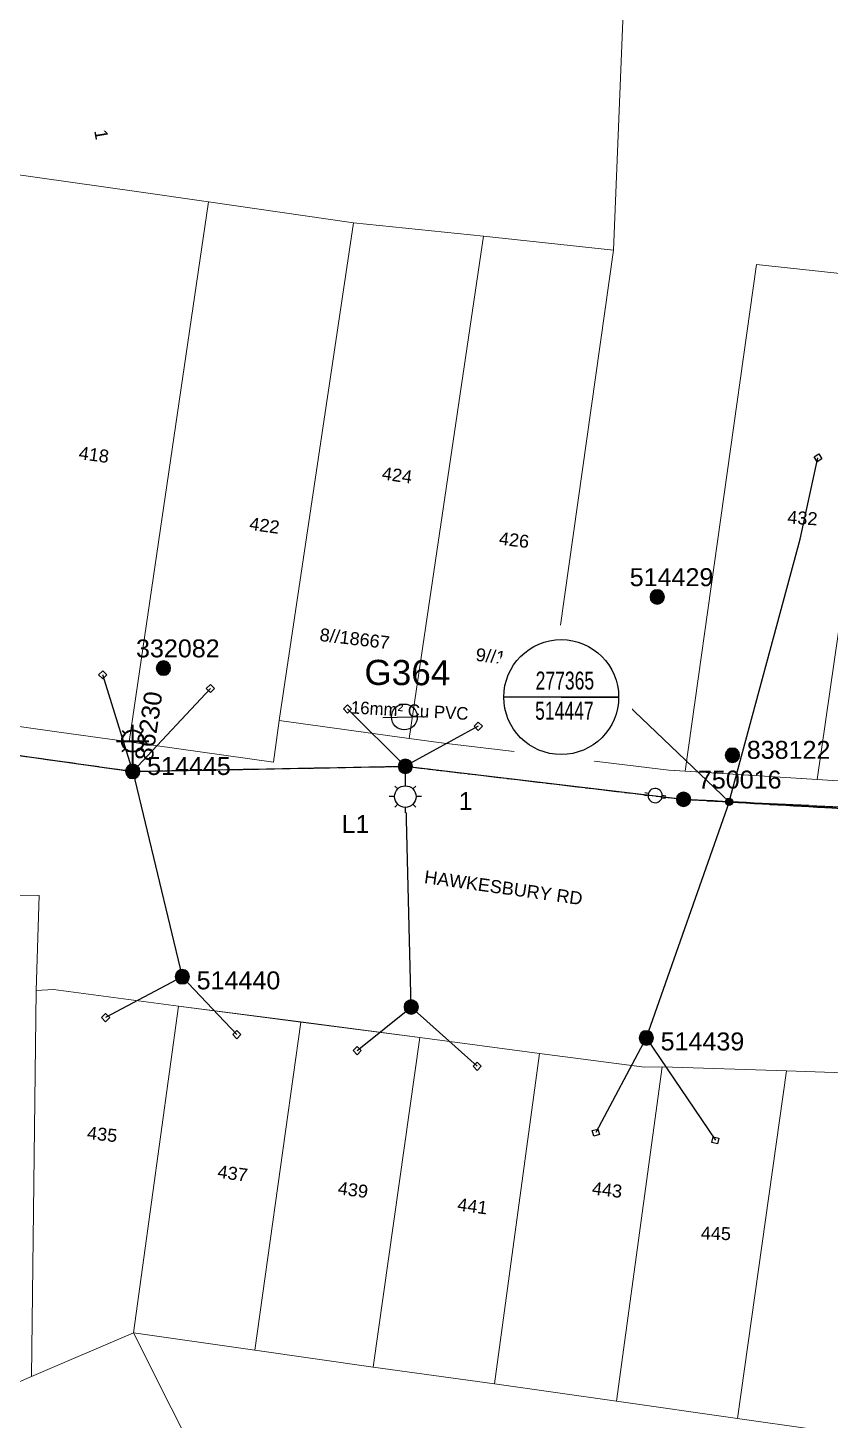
# Model space of a CAD drawing. Header units: metres. Extents: x 277939 to 278915, y 6271322 to 6272042.
# Drawn here: x 278440.7 to 278552.5, y 6271557.5 to 6271751.4 of the extents above; entities that cross this region are included whole.
import ezdxf
from ezdxf.enums import TextEntityAlignment as Align

# ---------------------------------------------------------------- set-up
doc = ezdxf.new("R2010")
doc.units = ezdxf.units.M
doc.linetypes.add('Cable Exist OH', pattern=[1, 1, 0])
doc.layers.get('0').update_dxf_attribs({"color": 6})
for name, color, linetype, lineweight in [('Cadastre Land Parcels_SP_EXT', 9, 'Continuous', 5), ('Cadastre Road Names_SP_HV_LV_SL_EXT', 9, 'Continuous', 5), ('Cadastre Roads_SP_EXT', 9, 'Continuous', 5)]:
    doc.layers.add(name, color=color, linetype=linetype, lineweight=lineweight)
for name, color, linetype in [('Equip_LV_EXT', 7, 'Continuous'), ('Equip_SP_HV_EXT', 7, 'Continuous'), ('Equip_SP_LV_EXT', 7, 'Continuous'), ('Equip_SP_SL_EXT', 7, 'Continuous'), ('Equip_SP_SL_NEW', 2, 'Continuous'), ('Mains_HV_EXT', 7, 'Continuous'), ('Mains_LV_EXT', 7, 'Continuous'), ('Mains_SL_EXT', 7, 'Continuous'), ('NOTES_SL_EXT', 7, 'Continuous'), ('Notes_SL_MISC', 7, 'Continuous'), ('OH_Details_SP_MISC', 7, 'Continuous'), ('Services_SP_EXT', 7, 'Continuous'), ('SupportsOH_SP_TR_HV_LV_SL_EXT', 7, 'Continuous')]:
    doc.layers.add(name, color=color, linetype=linetype)
doc.styles.add('HVSW_LABEL', font='arial.ttf')
doc.styles.add('iecARIAL', font='arial.ttf', dxfattribs={"height": 2})
doc.styles.add('POLE_LABEL', font='arial.ttf')
doc.styles.add('SL_LABEL', font='arial.ttf')
doc.styles.get("Standard").update_dxf_attribs({"font": 'arial.ttf'})

# ---------------------------------------------------------------- blocks, each defined once
blk = doc.blocks.new('LV_OH_LINKS_OPEN_EXT')
for p, q in [((-0.17, 4.97), (-0.17, 5.46)), ((0.17, 4.97), (0.17, 5.46)), ((-0.17, 3), (-0.17, 2.5)), ((0.17, 3), (0.17, 2.5))]:
    blk.add_line(p, q)
blk.add_lwpolyline([(0, 2.99, 1), (0, 4.98, 1)], format="xyb", close=True)
at = {"flags": 9}
for tag, p in [('ACTUAL_STATUS', (0, 0)), ('CONSTRUCTED_VOLTAGE', (0, -0.2)), ('OPERATING_VOLTAGE', (0, -0.6)), ('ORIENTATION', (0, -0.8)), ('OWNED_BY', (0, -1)), ('STATE', (0, -1.2)), ('SWITCH_TYPE', (0, -1.4)), ('NO_PHASES', (0, -0.4)), ('USAGE', (0, -1.6)), ('LEGEND', (0, -1.8)), ('NOTES', (0, -2))]:
    blk.add_attdef(tag, text='', height=0.2, dxfattribs=at).set_placement(p, align=Align.MIDDLE_LEFT)
at = {"flags": 1}
blk.add_attdef('Z', (0, 0), '', height=0.2, dxfattribs=at)
blk = doc.blocks.new('SL_LANTERN_EXT')
at = {"lineweight": 40}
for p, q in [((0, 1.97), (0, 6.47)), ((-2.25, 4.22), (2.25, 4.22)), ((-1.46, 5.68), (-1.06, 5.28)), ((1.46, 5.68), (1.06, 5.28)), ((-1.46, 2.76), (-1.06, 3.16)), ((0, 0), (0, 2.72)), ((1.46, 2.76), (1.06, 3.16))]:
    blk.add_line(p, q, dxfattribs=at)
blk.add_circle((0, 4.22), 1.5, dxfattribs=at)
at = {"style": 'iecARIAL', "flags": 8}
blk.add_attdef('ASSET_NUM', (1.5, 1.5), '', height=2.5, dxfattribs=at)
for tag, p, height, flags in [('OPERATING_VOLTAGE', (0.98, -1.65), 0.2, 9), ('ORIENTATION', (0.98, -1.85), 0.2, 9), ('OWNED_BY', (0.98, -2.05), 0.2, 9), ('CONSTRUCTED_VOLTAGE', (0.98, -0.65), 0.2, 9), ('CONTROL_TYPE', (0.98, -0.85), 0.2, 9), ('LANTERN_PURPOSE', (0.98, -1.05), 0.2, 9), ('LANTERN_TYPE', (0.98, -1.25), 0.2, 9), ('NO_PHASES', (0.98, -1.45), 0.2, 9), ('LNUMBER', (2.18, -3.25), 2.5, 8), ('STATE', (0.98, -2.25), 0.2, 9), ('USAGE', (0.98, -2.45), 0.2, 9), ('CEXIST', (0.98, -2.65), 0.2, 9), ('CNEW', (0.98, -2.85), 0.2, 9), ('CNUMBER', (0.98, -3.05), 0.2, 9), ('CREMOVE', (0.98, -3.25), 0.2, 9), ('CREPLACE', (0.98, -3.45), 0.2, 9), ('LKINGHEIGHT', (0.98, -3.65), 0.2, 9), ('LBRACKET', (0.98, -3.85), 0.2, 9), ('LBRACKETVOCAB', (0.98, -4.05), 0.2, 9), ('LCATEGORY', (0.98, -4.25), 0.2, 9), ('LCHARGE1', (0.98, -4.45), 0.2, 9), ('LCHARGE1PERCENT', (0.98, -4.65), 0.2, 9), ('LCHARGE2', (0.98, -4.85), 0.2, 9), ('LCHARGE2PERCENT', (0.98, -5.05), 0.2, 9), ('LCHARGE3', (0.98, -5.25), 0.2, 9), ('LCHARGE3PERCENT', (0.98, -5.45), 0.2, 9), ('LEXIST', (0.98, -5.65), 0.2, 9), ('LLAMP', (0.98, -5.85), 0.2, 9), ('LLAMPVOCAB', (0.98, -6.05), 0.2, 9), ('LMAST', (0.98, -6.25), 0.2, 9), ('LMASTVOCAB', (0.98, -6.45), 0.2, 9), ('LNEW', (0.98, -6.65), 0.2, 9), ('LANTNUMBER', (0.98, -6.85), 0.2, 9), ('LOUTREACH', (0.98, -7.25), 0.2, 9), ('LOUTREACHVOCAB', (0.98, -7.45), 0.2, 9), ('LRATECODE', (0.98, -7.65), 0.2, 9), ('LREMOVE', (0.98, -7.85), 0.2, 9), ('STREETNAME', (0.98, -9.25), 0.2, 9), ('SUBURB', (0.98, -9.45), 0.2, 1), ('LREPLACE', (0.98, -8.05), 0.2, 9), ('LTYPE', (0.98, -8.25), 0.2, 9), ('LTYPEVOCAB', (0.98, -8.45), 0.2, 9), ('LEGEND', (0.98, -8.65), 0.2, 9), ('LOCATION', (0.98, -8.85), 0.2, 9), ('NOTES', (0.98, -9.05), 0.2, 9)]:
    blk.add_attdef(tag, p, '', height=height, dxfattribs=dict(flags=flags))
blk = doc.blocks.new('CCP_EXT')
at = {"flags": 9}
for tag, p in [('STATE', (0, -1.8)), ('NOTES', (0, -2))]:
    blk.add_attdef(tag, text='', height=0.2, dxfattribs=at).set_placement(p, align=Align.MIDDLE_LEFT)
blk.add_wipeout([(0, 0.57), (0.57, 0), (0, -0.57), (-0.57, 0)])
blk.add_lwpolyline([(-0.57, 0), (0, 0.57), (0.57, 0), (0, -0.57), (-0.57, 0)])
at = {"flags": 1}
blk.add_attdef('Z', (0, 0), '', height=0.2, dxfattribs=at)
at = {"flags": 9}
for tag, p in [('CCP_TYPE', (0, 0)), ('CONSTRUCTED_VOLTAGE', (0, -0.2)), ('OPERATING_VOLTAGE', (0, -0.6)), ('ORIENTATION', (0, -0.8)), ('OWNED_BY', (0, -1)), ('NO_PHASES', (0, -0.4)), ('USAGE', (0, -1.2)), ('LEGEND', (0, -1.4)), ('LIFE_SUPPORT', (0, -1.6))]:
    blk.add_attdef(tag, text='', height=0.2, dxfattribs=at).set_placement(p, align=Align.MIDDLE_LEFT)
blk = doc.blocks.new('POLE_EXT')
blk.add_hatch(color=256).paths.add_polyline_path([(-1, 0, 1), (1, 0, 1)])
blk.add_lwpolyline([(-1, 0, 1), (1, 0, 1)], format="xyb", close=True)
for tag, height, flags, p in [('pNumber', 2.5, 8, (-17.84, 2.07)), ('OWNED_BY', 0.2, 9, (1.35, -0.4)), ('SPECIAL_USE', 0.2, 9, (1.35, -0.8)), ('STATE', 0.2, 9, (1.35, -1)), ('cLV', 0.2, 9, (1.35, -1.4)), ('hDepth', 0.2, 9, (1.35, -1.6)), ('hDia', 0.2, 9, (1.35, -1.8)), ('cHV', 0.2, 9, (1.35, -2)), ('PARENT', 0.2, 9, (1.35, -0.6)), ('USAGE', 0.2, 9, (1.35, -1.2)), ('cLinedev', 0.2, 9, (1.35, -3.4)), ('pExisting', 0.2, 9, (1.35, -3.8)), ('LBRACKET', 0.2, 9, (1.35, -2.2)), ('LExisting', 0.2, 9, (1.35, -2.4)), ('LANTNUMBER', 0.2, 9, (1.35, -2.6)), ('LOther', 0.2, 9, (1.35, -2.8)), ('LRemove', 0.2, 9, (1.35, -3)), ('LEGEND', 0.2, 9, (1.35, -3.2)), ('LOCATION', 0.2, 9, (1.35, -3.6)), ('pFooting', 0.2, 9, (1.35, -4.4)), ('pNew', 0.2, 9, (1.35, -4.6)), ('pRelocate', 0.2, 9, (1.35, -5)), ('pRemove', 0.2, 9, (1.35, -5.2)), ('pReplace', 0.2, 9, (1.35, -5.4)), ('pStay', 0.2, 9, (1.35, -5.6)), ('pType', 0.2, 9, (1.35, -5.8)), ('PFNUMBER', 0.2, 9, (1.35, -4)), ('NEWPFNUMBER', 0.2, 9, (1.35, -4.2)), ('cspan', 0.2, 9, (1.35, -6)), ('STREETNAME', 0.2, 9, (1.35, -6.2)), ('SUBURB', 0.2, 9, (1.35, -6.4)), ('OPERATED_BY', 0.2, 9, (1.36, -7.01)), ('NOTES', 0.2, 9, (1.35, -6.6)), ('MAINTAINED_BY', 0.2, 9, (1.36, -6.81))]:
    blk.add_attdef(tag, text='', height=height, dxfattribs=dict(flags=flags)).set_placement(p, align=Align.MIDDLE_LEFT)
at = {"style": 'POLE_LABEL'}
for tag, height, flags, p in [('ASSET_NUM', 2.5, 8, (2, 2)), ('STRUCTURE_PLANT_NUMBER', 0.2, 9, (1.35, 0.03)), ('STREET_CODE', 0.2, 9, (1.35, -0.2))]:
    blk.add_attdef(tag, text='', height=height, dxfattribs=dict(at, flags=flags)).set_placement(p, align=Align.MIDDLE_LEFT)
at = {"flags": 1}
blk.add_attdef('Z', (1.35, -7.33), '', height=0.2, dxfattribs=at)
blk = doc.blocks.new('HV_ABS_CLOSED_EXT')
blk.add_line((-3, 6.87), (3, 6.87))
blk.add_circle((0, 6.87), 1.8)
at = {"style": 'HVSW_LABEL'}
for tag, height, flags, p in [('ASSET_NUM', 3.5, 8, (2, 2)), ('STREET_CODE', 0.2, 9, (0, -0.2))]:
    blk.add_attdef(tag, text='', height=height, dxfattribs=dict(at, flags=flags)).set_placement(p, align=Align.MIDDLE_LEFT)
at = {"flags": 1}
blk.add_attdef('Z', (0, 0), '', height=0.2, dxfattribs=at)
at = {"flags": 9}
for tag, p in [('ACTUAL_STATUS', (0, -0.4)), ('CONSTRUCTED_VOLTAGE', (0, -0.6)), ('OPERATING_VOLTAGE', (0, -1)), ('ORIENTATION', (0, -1.2)), ('OWNED_BY', (0, -1.4)), ('STATE', (0, -1.6)), ('SWITCH_TYPE', (0, -1.8)), ('NO_PHASES', (0, -0.8)), ('USAGE', (0, -2)), ('STREETNAME', (0, -2.6)), ('SUBURB', (0, -2.8)), ('LEGEND', (0, -2.2)), ('LOCATION', (0, -2.4)), ('NOTES', (0, -3))]:
    blk.add_attdef(tag, text='', height=0.2, dxfattribs=at).set_placement(p, align=Align.MIDDLE_LEFT)
blk = doc.blocks.new('CONNECTOR_NODE_EXT')
h = blk.add_hatch(color=256)
edge = h.paths.add_edge_path()
edge.add_arc((0, 0), 0.5, 0, 360)
blk.add_circle((0, 0), 0.5)
at = {"flags": 1}
blk.add_attdef('Z', (0, 0), '', height=0.2, dxfattribs=at)
at = {"flags": 9}
for tag, p in [('CONNECTOR_TYPE', (0, 0)), ('CONSTRUCTED_VOLTAGE', (0, -0.2)), ('OPERATING_VOLTAGE', (0, -0.6)), ('ORIENTATION', (0, -0.8)), ('SUBTYPE', (0, -1)), ('NO_PHASES', (0, -0.4)), ('USAGE', (0, -1.2)), ('NOTES', (0, -1.4))]:
    blk.add_attdef(tag, text='', height=0.2, dxfattribs=at).set_placement(p, align=Align.MIDDLE_LEFT)
blk = doc.blocks.new('SL_LANTERN_NEW')
blk.add_line((0, 0), (0, 0))
for tag, p, flags in [('Z', (0, 0), 1), ('OPERATED_BY', (0, -9.61), 9)]:
    blk.add_attdef(tag, p, '', height=0.2, dxfattribs=dict(flags=flags))
at = {"style": 'SL_LABEL', "flags": 9}
blk.add_attdef('STREET_CODE', text='', height=0.2, dxfattribs=at).set_placement((0, -0.2), align=Align.MIDDLE_LEFT)
for tag, height, flags, p in [('CONSTRUCTED_VOLTAGE', 0.2, 9, (0, -0.4)), ('CONTROL_TYPE', 0.2, 9, (0, -0.6)), ('OPERATING_VOLTAGE', 0.2, 9, (0, -1.4)), ('ORIENTATION', 0.2, 9, (0, -1.6)), ('OWNED_BY', 0.2, 9, (0, -1.8)), ('STATE', 0.2, 9, (0, -2)), ('LANTERN_PURPOSE', 0.2, 9, (0, -0.8)), ('LANTERN_TYPE', 0.2, 9, (0, -1)), ('NO_PHASES', 0.2, 9, (0, -1.2)), ('LNUMBER', 2.5, 8, (1.2, -2.8)), ('CEXIST', 0.2, 9, (0, -2.4)), ('CNEW', 0.2, 9, (0, -2.6)), ('CNUMBER', 0.2, 9, (0, -2.8)), ('CREMOVE', 0.2, 9, (0, -3)), ('CREPLACE', 0.2, 9, (0, -3.2)), ('USAGE', 0.2, 9, (0, -2.2)), ('LKINGHEIGHT', 0.2, 9, (0, -3.4)), ('LBRACKET', 0.2, 9, (0, -3.6)), ('LBRACKETVOCAB', 0.2, 9, (0, -3.8)), ('LCATEGORY', 0.2, 9, (0, -4)), ('LCHARGE1', 0.2, 9, (0, -4.2)), ('LCHARGE1PERCENT', 0.2, 9, (0, -4.4)), ('LCHARGE2', 0.2, 9, (0, -4.6)), ('LCHARGE2PERCENT', 0.2, 9, (0, -4.8)), ('LCHARGE3', 0.2, 9, (0, -5)), ('LCHARGE3PERCENT', 0.2, 9, (0, -5.2)), ('LEXIST', 0.2, 9, (0, -5.4)), ('LLAMP', 0.2, 9, (0, -5.6)), ('LLAMPVOCAB', 0.2, 9, (0, -5.8)), ('LMAST', 0.2, 9, (0, -6)), ('LMASTVOCAB', 0.2, 9, (0, -6.2)), ('LNEW', 0.2, 9, (0, -6.4)), ('LANTNUMBER', 0.2, 9, (0, -6.6)), ('LOUTREACH', 0.2, 9, (0, -7)), ('LOUTREACHVOCAB', 0.2, 9, (0, -7.2)), ('LRATECODE', 0.2, 9, (0, -7.4)), ('LREMOVE', 0.2, 9, (0, -7.6)), ('LREPLACE', 0.2, 9, (0, -7.8)), ('SUBURB', 0.2, 9, (0, -8.6)), ('STREETNAME', 0.2, 9, (0, -8.8)), ('LTYPE', 0.2, 9, (0, -8)), ('LTYPEVOCAB', 0.2, 9, (0, -8.2)), ('LEGEND', 0.2, 9, (0, -8.4)), ('LOCATION', 0.2, 9, (0, -9)), ('NOTES', 0.2, 9, (0, -9.2)), ('MAINTAINED_BY', 0.2, 9, (0, -9.86))]:
    blk.add_attdef(tag, text='', height=height, dxfattribs=dict(flags=flags)).set_placement(p, align=Align.MIDDLE_LEFT)
blk.add_wipeout([(0, 6.47), (1.46, 5.68), (2.25, 4.22), (1.46, 2.76), (0, 1.86), (-1.46, 2.76), (-2.25, 4.22), (-1.46, 5.68)])
for p, q in [((0, 5.72), (0, 6.47)), ((-2.25, 4.22), (-1.5, 4.22)), ((-1.46, 5.68), (-1.06, 5.28)), ((1.46, 5.68), (1.06, 5.28)), ((1.5, 4.22), (2.25, 4.22)), ((-1.46, 2.76), (-1.06, 3.16)), ((0, 0), (0, 2.72)), ((1.46, 2.76), (1.06, 3.16))]:
    blk.add_line(p, q)
blk.add_circle((0, 4.22), 1.5)
at = {"style": 'SL_LABEL', "flags": 8}
blk.add_attdef('ASSET_NUM', text='', height=2.5, dxfattribs=at).set_placement((2, 2), align=Align.MIDDLE_LEFT)
blk = doc.blocks.new('SLANTERN_NUM_NEW')
blk.add_wipeout([(-0.31, 10), (-0.94, 9.96), (-1.57, 9.88), (-2.18, 9.76), (-2.79, 9.61), (-3.39, 9.41), (-3.97, 9.18), (-4.54, 8.91), (-5.09, 8.61), (-5.62, 8.27), (-6.13, 7.91), (-6.62, 7.5), (-7.07, 7.07), (-7.5, 6.62), (-7.91, 6.13), (-8.27, 5.62), (-8.61, 5.09), (-8.91, 4.54), (-9.18, 3.97), (-9.41, 3.39), (-9.61, 2.79), (-9.76, 2.18), (-9.88, 1.57), (-9.96, 0.94), (-10, 0.31), (-10, -0.31), (-9.96, -0.94), (-9.88, -1.57), (-9.76, -2.18), (-9.61, -2.79), (-9.41, -3.39), (-9.18, -3.97), (-8.91, -4.54), (-8.61, -5.09), (-8.27, -5.62), (-7.91, -6.13), (-7.5, -6.62), (-7.07, -7.07), (-6.62, -7.5), (-6.13, -7.91), (-5.62, -8.27), (-5.09, -8.61), (-4.54, -8.91), (-3.97, -9.18), (-3.39, -9.41), (-2.79, -9.61), (-2.18, -9.76), (-1.57, -9.88), (-0.94, -9.96), (-0.31, -10), (0.31, -10), (0.94, -9.96), (1.57, -9.88), (2.18, -9.76), (2.79, -9.61), (3.39, -9.41), (3.97, -9.18), (4.54, -8.91), (5.09, -8.61), (5.62, -8.27), (6.13, -7.91), (6.62, -7.5), (7.07, -7.07), (7.5, -6.62), (7.91, -6.13), (8.27, -5.62), (8.61, -5.09), (8.91, -4.54), (9.18, -3.97), (9.41, -3.39), (9.61, -2.79), (9.76, -2.18), (9.88, -1.57), (9.96, -0.94), (10, -0.31), (10, 0.31), (9.96, 0.94), (9.88, 1.57), (9.76, 2.18), (9.61, 2.79), (9.41, 3.39), (9.18, 3.97), (8.91, 4.54), (8.61, 5.09), (8.27, 5.62), (7.91, 6.13), (7.5, 6.62), (7.07, 7.07), (6.62, 7.5), (6.13, 7.91), (5.62, 8.27), (5.09, 8.61), (4.54, 8.91), (3.97, 9.18), (3.39, 9.41), (2.79, 9.61), (2.18, 9.76), (1.57, 9.88), (0.94, 9.96), (0.31, 10)])
at = {"linetype": 'Continuous'}
blk.add_line((8, 0), (-8, 0), dxfattribs=at)
blk.add_line((0, 0), (8, 0))
blk.add_circle((0, 0), 8, dxfattribs=at)
at = {"width": 0.7}
for tag, p in [('SNUMBER', (0.51, 1.05)), ('CNUMBER', (0.44, -3.15))]:
    blk.add_attdef(tag, text='', height=2.5, dxfattribs=at).set_placement(p, align=Align.CENTER)
at = {"flags": 1}
blk.add_attdef('Z', (0, 0), '', height=0.2, dxfattribs=at)

msp = doc.modelspace()

# ---------------------------------------------------------------- linework, layer by layer
at = {"layer": 'Cadastre Land Parcels_SP_EXT', "linetype": 'Continuous'}
for points in [[(278522.26, 6271720.48), (278525.03, 6271787.94), (278430.46, 6271770.52), (278433.7, 6271753.01), (278373.53, 6271742.38), (278377.34, 6271720.43), (278418.29, 6271725.25), (278418.79, 6271728.81), (278437.75, 6271731.21), (278455.81, 6271728.67), (278465.88, 6271727.23), (278486.04, 6271724.28), (278504.18, 6271722.42), (278522.26, 6271720.48)], [(278623.92, 6271770.88), (278525.03, 6271787.94), (278522.26, 6271720.48), (278512.33, 6271650.17), (278529.98, 6271648.05), (278532.29, 6271647.9), (278542.19, 6271718.5), (278560.73, 6271716.5), (278574.51, 6271715.05), (278579.03, 6271714.75), (278597.08, 6271713.71), (278615.46, 6271712.64), (278623.92, 6271770.88)], [(278465.88, 6271727.23), (278455.81, 6271728.67), (278437.75, 6271731.21), (278426.97, 6271655.9), (278445.06, 6271653.36), (278454.81, 6271651.99), (278465.88, 6271727.23)], [(278475.71, 6271654.98), (278486.04, 6271724.28), (278465.88, 6271727.23), (278454.81, 6271651.99), (278474.92, 6271649.16), (278475.71, 6271654.98)], [(278504.18, 6271722.42), (278486.04, 6271724.28), (278475.71, 6271654.98), (278493.82, 6271652.48), (278504.18, 6271722.42)], [(278512.33, 6271650.17), (278522.26, 6271720.48), (278504.18, 6271722.42), (278493.82, 6271652.48), (278498.66, 6271651.81), (278512.33, 6271650.17)], [(278550.64, 6271646.74), (278560.73, 6271716.5), (278542.19, 6271718.5), (278532.29, 6271647.9), (278550.64, 6271646.74)], [(278579.03, 6271714.75), (278574.51, 6271715.05), (278560.73, 6271716.5), (278550.64, 6271646.74), (278561.56, 6271646.05), (278568.76, 6271645.79), (278579.03, 6271714.75)], [(278441.19, 6271563.58), (278441.84, 6271617.34), (278442.26, 6271630.61), (278432.51, 6271630.72), (278421.04, 6271629.19), (278427.09, 6271557.51), (278441.19, 6271563.58)], [(278455.42, 6271569.7), (278461.68, 6271615.2), (278444.26, 6271617.5), (278441.84, 6271617.34), (278441.19, 6271563.58), (278455.42, 6271569.7)], [(278478.74, 6271612.97), (278461.68, 6271615.2), (278455.42, 6271569.7), (278472.34, 6271567.24), (278478.74, 6271612.97)], [(278495.31, 6271610.8), (278478.74, 6271612.97), (278472.34, 6271567.24), (278488.81, 6271564.91), (278495.31, 6271610.8)], [(278511.99, 6271608.6), (278495.31, 6271610.8), (278488.81, 6271564.91), (278505.69, 6271562.55), (278511.99, 6271608.6)], [(278529.08, 6271606.73), (278526.6, 6271606.7), (278511.99, 6271608.6), (278505.69, 6271562.55), (278522.7, 6271560.14), (278529.08, 6271606.73)], [(278546.4, 6271606.16), (278529.08, 6271606.73), (278522.7, 6271560.14), (278539.54, 6271557.73), (278546.4, 6271606.16)], [(278560.46, 6271554.77), (278564.98, 6271605.51), (278546.4, 6271606.16), (278539.54, 6271557.73), (278560.46, 6271554.77)]]:
    msp.add_lwpolyline(points, close=True, dxfattribs=at)
for points in [[(278486.83, 6271507.11), (278455.42, 6271569.7), (278441.19, 6271563.58), (278427.09, 6271557.51)], [(278560.46, 6271554.77), (278539.54, 6271557.73), (278522.7, 6271560.14), (278505.69, 6271562.55), (278488.81, 6271564.91), (278472.34, 6271567.24), (278472.34, 6271567.24), (278455.42, 6271569.7), (278486.83, 6271507.11)]]:
    msp.add_lwpolyline(points, dxfattribs=at)
at = {"layer": 'Mains_HV_EXT', "linetype": 'Cable Exist OH'}
for points in [[(278426.7, 6271651.9), (278455.31, 6271647.88), (278493.28, 6271648.59)], [(278493.28, 6271648.59), (278532.04, 6271643.99), (278605.61, 6271640.48), (278641.45, 6271639.01)]]:
    msp.add_lwpolyline(points, dxfattribs=at)
at = {"layer": 'Mains_LV_EXT', "linetype": 'Cable Exist OH'}
for points in [[(278407.25, 6271654.64), (278426.7, 6271651.9), (278455.31, 6271647.88)], [(278455.31, 6271647.88), (278493.28, 6271648.59)], [(278493.28, 6271648.59), (278532.04, 6271643.99)], [(278538.38, 6271643.64), (278532.04, 6271643.99)], [(278568.62, 6271641.87), (278538.38, 6271643.64)]]:
    msp.add_lwpolyline(points, dxfattribs=at)
at = {"layer": 'Mains_SL_EXT', "linetype": 'Cable Exist OH'}
msp.add_lwpolyline([(278455.31, 6271647.88), (278493.28, 6271648.59), (278532.04, 6271643.99), (278568.62, 6271641.87)], dxfattribs=at)
at = {"layer": 'OH_Details_SP_MISC', "color": 7, "linetype": 'Continuous', "flags": 128}
msp.add_lwpolyline([(278426.7, 6271651.9), (278455.31, 6271647.88), (278493.28, 6271648.59), (278532.04, 6271643.99), (278568.62, 6271641.87)], dxfattribs=at)
at = {"layer": 'Services_SP_EXT'}
for points in [[(278455.31, 6271647.88), (278462.21, 6271619.27)], [(278494.1, 6271615.06), (278493.28, 6271648.59)], [(278538.38, 6271643.64), (278526.85, 6271610.76)]]:
    msp.add_lwpolyline(points, dxfattribs=at)

# ---------------------------------------------------------------- block references
at = {"layer": 'Equip_LV_EXT'}
msp.add_blockref('CONNECTOR_NODE_EXT', (278538.38, 6271643.64), dxfattribs=at)
at = {"layer": 'Equip_SP_HV_EXT'}
ref = msp.add_blockref('HV_ABS_CLOSED_EXT', (278493.28, 6271648.59), dxfattribs=dict(at, rotation=1.08211303672216))
ref.add_attrib('ASSET_NUM', 'G364', dxfattribs={"layer": '0', "height": 3.5, "rotation": 359.6101, "style": 'HVSW_LABEL'}).set_placement((278499.56, 6271663.35), align=Align.TOP_RIGHT)
at = {"layer": 'Equip_SP_LV_EXT', "rotation": 82.46557899440663}
msp.add_blockref('LV_OH_LINKS_OPEN_EXT', (278532.04, 6271643.99), dxfattribs=at)
at = {"layer": 'Equip_SP_SL_EXT'}
ref = msp.add_blockref('SL_LANTERN_EXT', (278455.31, 6271647.88), dxfattribs=at)
ref.add_attrib('ASSET_NUM', '86230', dxfattribs={"layer": '0', "height": 2.5, "rotation": 81.6356, "style": 'iecARIAL'}).set_placement((278456.81, 6271649.38), align=Align.MIDDLE_LEFT)
at = {"layer": 'SupportsOH_SP_TR_HV_LV_SL_EXT'}
ref = msp.add_blockref('POLE_EXT', (278528.37, 6271672.18), dxfattribs=at)
ref.add_attrib('ASSET_NUM', '514429', dxfattribs={"layer": '0', "height": 2.5, "style": 'POLE_LABEL'}).set_placement((278530.37, 6271672.93), align=Align.BOTTOM_CENTER)
ref = msp.add_blockref('POLE_EXT', (278459.59, 6271662.26), dxfattribs=at)
ref.add_attrib('ASSET_NUM', '332082', dxfattribs={"layer": '0', "height": 2.5, "style": 'POLE_LABEL'}).set_placement((278461.59, 6271663.01), align=Align.BOTTOM_CENTER)
ref = msp.add_blockref('POLE_EXT', (278538.85, 6271650.13), dxfattribs=at)
ref.add_attrib('ASSET_NUM', '838122', dxfattribs={"layer": '0', "height": 2.5, "style": 'POLE_LABEL'}).set_placement((278540.85, 6271650.88), align=Align.MIDDLE_LEFT)
ref = msp.add_blockref('POLE_EXT', (278455.31, 6271647.88), dxfattribs=at)
ref.add_attrib('ASSET_NUM', '514445', dxfattribs={"layer": '0', "height": 2.5, "style": 'POLE_LABEL'}).set_placement((278457.31, 6271648.63), align=Align.MIDDLE_LEFT)
ref = msp.add_blockref('POLE_EXT', (278532.04, 6271643.99), dxfattribs=at)
ref.add_attrib('ASSET_NUM', '750016', dxfattribs={"layer": '0', "height": 2.5, "style": 'POLE_LABEL'}).set_placement((278534.04, 6271644.74), align=Align.BOTTOM_LEFT)
ref = msp.add_blockref('POLE_EXT', (278462.21, 6271619.27), dxfattribs=at)
ref.add_attrib('ASSET_NUM', '514440', dxfattribs={"layer": '0', "height": 2.5, "style": 'POLE_LABEL'}).set_placement((278464.21, 6271620.02), align=Align.TOP_LEFT)
msp.add_blockref('POLE_EXT', (278494.1, 6271615.06), dxfattribs=at)
ref = msp.add_blockref('POLE_EXT', (278526.85, 6271610.76), dxfattribs=at)
ref.add_attrib('ASSET_NUM', '514439', dxfattribs={"layer": '0', "height": 2.5, "style": 'POLE_LABEL'}).set_placement((278528.85, 6271611.51), align=Align.TOP_LEFT)

# ---------------------------------------------------------------- texts
at = {"layer": 'Cadastre Land Parcels_SP_EXT'}
for s, rotation, p in [('1', 279.8791, (278449.93, 6271737.13)), ('418', 352.2695, (278447.71, 6271691.39)), ('424', 352.1265, (278489.94, 6271688.54)), ('422', 352.1794, (278471.47, 6271681.53)), ('432', 356.3829, (278546.46, 6271682.41)), ('426', 353.1622, (278506.25, 6271679.47)), ('8//18667', 353.1622, (278481.27, 6271666.06)), ('9//18667', 353.1622, (278503.01, 6271663.29)), ('435', 353.89, (278448.88, 6271596.67)), ('437', 352.46, (278467.04, 6271591.28)), ('439', 352.51, (278483.8, 6271588.98)), ('443', 353.41, (278519.21, 6271588.94)), ('441', 352.52, (278500.45, 6271586.71)), ('445', 358.51, (278534.43, 6271582.69))]:
    msp.add_text(s, height=1.8, rotation=rotation, dxfattribs=at).set_placement(p)
at = {"layer": 'Cadastre Road Names_SP_HV_LV_SL_EXT'}
msp.add_text('HAWKESBURY RD', height=1.8, rotation=352.0408, dxfattribs=at).set_placement((278495.83, 6271632.33))

# ---------------------------------------------------------------- next in the draw order: block references
at = {"layer": 'Services_SP_EXT'}
for p, rotation in [((278550.77, 6271691.55), 76.5417956342538), ((278522.14, 6271659.13), 135.1605386545347), ((278519.82, 6271597.57), 240.8051434400952), ((278536.48, 6271596.5), 302.9182338652514)]:
    msp.add_blockref('CCP_EXT', p, dxfattribs=dict(at, rotation=rotation))
for p in [(278451.12, 6271661.32), (278466.12, 6271659.42), (278485.22, 6271656.58), (278503.44, 6271654.16), (278451.53, 6271613.58), (278469.8, 6271611.21), (278486.58, 6271608.99), (278503.29, 6271606.8)]:
    msp.add_blockref('CCP_EXT', p, dxfattribs=at)

# ---------------------------------------------------------------- next in the draw order: linework, layer by layer
at = {"layer": 'Cadastre Roads_SP_EXT', "linetype": 'Continuous'}
for points in [[(278561.56, 6271646.05), (278550.64, 6271646.75), (278532.3, 6271647.9), (278529.98, 6271648.05), (278512.33, 6271650.17), (278498.66, 6271651.81), (278493.82, 6271652.48), (278475.71, 6271654.98), (278474.92, 6271649.16), (278454.81, 6271651.99), (278454.81, 6271651.99), (278445.06, 6271653.36), (278426.97, 6271655.9)], [(278432.51, 6271630.72), (278442.26, 6271630.61), (278441.84, 6271617.34), (278444.26, 6271617.5), (278461.68, 6271615.2), (278478.74, 6271612.98), (278495.31, 6271610.8), (278511.99, 6271608.6), (278526.6, 6271606.7), (278529.08, 6271606.73), (278546.4, 6271606.16), (278564.98, 6271605.51)]]:
    msp.add_lwpolyline(points, dxfattribs=at)
at = {"layer": 'Mains_SL_EXT', "linetype": 'Cable Exist OH'}
msp.add_lwpolyline([(278367.87, 6271660.47), (278407.25, 6271654.64), (278426.7, 6271651.9), (278455.31, 6271647.88)], dxfattribs=at)
at = {"layer": 'Services_SP_EXT'}
for points in [[(278538.38, 6271643.64), (278548.28, 6271680.24), (278550.77, 6271691.55)], [(278455.31, 6271647.88), (278451.12, 6271661.32)], [(278455.31, 6271647.88), (278466.12, 6271659.42)], [(278538.38, 6271643.64), (278522.14, 6271659.13)], [(278485.22, 6271656.58), (278493.28, 6271648.59)], [(278503.44, 6271654.16), (278493.28, 6271648.59)], [(278462.21, 6271619.27), (278451.53, 6271613.58)], [(278462.21, 6271619.27), (278469.8, 6271611.21)], [(278486.58, 6271608.99), (278494.1, 6271615.06)], [(278503.29, 6271606.8), (278494.1, 6271615.06)], [(278526.85, 6271610.76), (278519.82, 6271597.57)], [(278526.85, 6271610.76), (278536.48, 6271596.5)]]:
    msp.add_lwpolyline(points, dxfattribs=at)

# ---------------------------------------------------------------- next in the draw order: texts
at = {"layer": 'Notes_SL_MISC', "insert": (278493.89, 6271656.36), "char_height": 1.75, "attachment_point": 5, "rotation": 356.8515, "style": 'iecARIAL'}
msp.add_mtext_dynamic_manual_height_columns('{\\fStylus BT|b0|i0|c0|p34;16mm² Cu PVC}', width=33.4722, gutter_width=10, heights=[2.79], dxfattribs=at)

# ---------------------------------------------------------------- next in the draw order: block references
at = {"layer": 'Equip_SP_SL_NEW'}
ref = msp.add_blockref('SL_LANTERN_NEW', (278493.28, 6271648.59), dxfattribs=dict(at, rotation=180.0208886248994))
ref.add_attrib('LNUMBER', 'L1', dxfattribs={"layer": '0', "height": 2.5}).set_placement((278484.39, 6271640.54), align=Align.MIDDLE_LEFT)
at = {"layer": 'NOTES_SL_EXT'}
msp.add_blockref('SLANTERN_NUM_NEW', (278515, 6271658.23), dxfattribs=at).add_auto_attribs({'SNUMBER': '277365', 'CNUMBER': '514447'})

# ---------------------------------------------------------------- next in the draw order: block references
at = {"layer": 'SupportsOH_SP_TR_HV_LV_SL_EXT'}
ref = msp.add_blockref('POLE_EXT', (278493.28, 6271648.59), dxfattribs=at)
ref.add_attrib('PNUMBER', '1', (278500.71, 6271642.5), dxfattribs={"height": 2.5})

doc.saveas('drawing.dxf')
